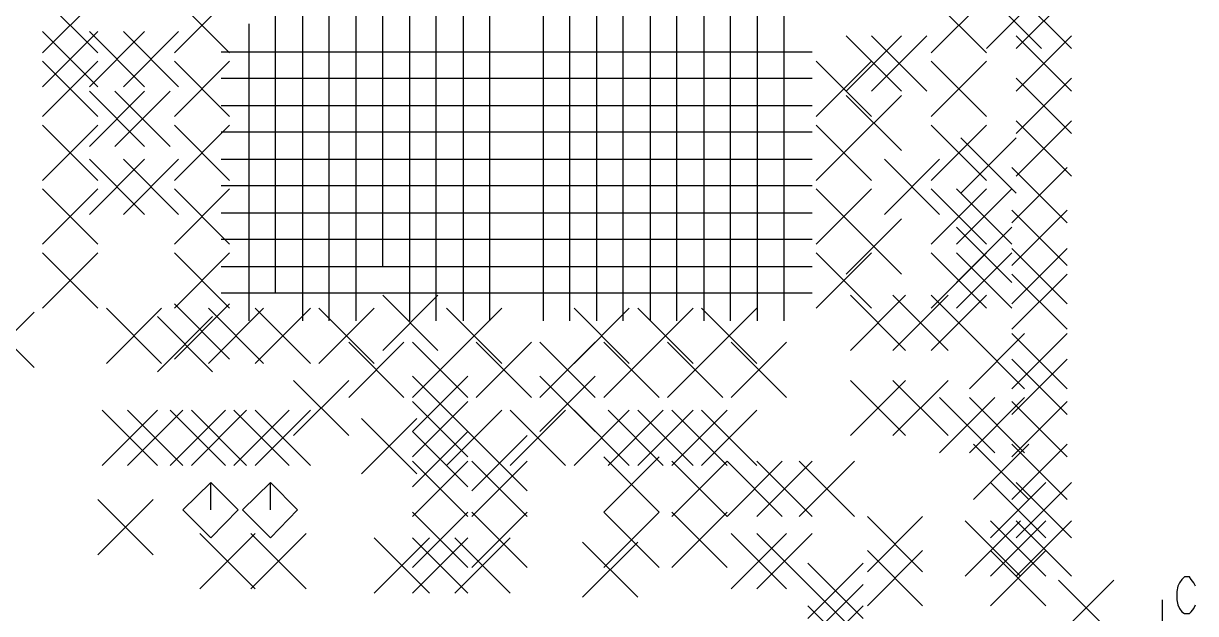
# Model space of a CAD drawing. Extents: x 11.9 to 28.1, y 10.8 to 21.2.
# Drawn here: x 20.693 to 22.071, y 15.899 to 16.592 of the extents above; entities that cross this region are included whole.
import ezdxf

# ---------------------------------------------------------------- set-up
doc = ezdxf.new("R2010")
doc.units = 0
doc.header["$MEASUREMENT"] = 0
doc.layers.add('LAYNR1', color=2, linetype='Continuous')

msp = doc.modelspace()

# ---------------------------------------------------------------- linework, layer by layer
at = {"layer": 'LAYNR1', "color": 7}
for points in [[(20.989, 16.59), (20.989, 16.655)], [(21.021, 16.59), (21.021, 16.655)], [(21.052, 16.59), (21.052, 16.655)], [(21.084, 16.59), (21.084, 16.655)], [(21.115, 16.59), (21.115, 16.655)], [(21.147, 16.59), (21.147, 16.655)], [(21.178, 16.59), (21.178, 16.655)], [(21.21, 16.59), (21.21, 16.655)], [(21.241, 16.59), (21.241, 16.655)], [(21.304, 16.59), (21.304, 16.655)], [(21.335, 16.59), (21.335, 16.655)], [(21.367, 16.59), (21.367, 16.655)], [(21.398, 16.59), (21.398, 16.655)], [(21.43, 16.59), (21.43, 16.655)], [(21.461, 16.59), (21.461, 16.655)], [(21.493, 16.59), (21.493, 16.655)], [(21.524, 16.59), (21.524, 16.655)], [(21.556, 16.59), (21.556, 16.655)], [(21.587, 16.59), (21.587, 16.655)], [(21.825, 16.563), (21.89, 16.628)], [(21.825, 16.628), (21.89, 16.563)], [(21.86, 16.563), (21.925, 16.628)], [(21.86, 16.628), (21.925, 16.563)], [(20.715, 16.558), (20.78, 16.623)], [(20.715, 16.623), (20.78, 16.558)], [(20.87, 16.558), (20.935, 16.623)], [(20.87, 16.623), (20.935, 16.558)], [(21.76, 16.558), (21.825, 16.623)], [(21.76, 16.623), (21.825, 16.558)], [(20.958, 16.527), (20.958, 16.592)], [(20.989, 16.527), (20.989, 16.592)], [(21.021, 16.527), (21.021, 16.592)], [(21.052, 16.527), (21.052, 16.592)], [(21.084, 16.527), (21.084, 16.592)], [(21.115, 16.527), (21.115, 16.592)], [(21.147, 16.527), (21.147, 16.592)], [(21.178, 16.527), (21.178, 16.592)], [(21.21, 16.527), (21.21, 16.592)], [(21.241, 16.527), (21.241, 16.592)], [(21.304, 16.527), (21.304, 16.592)], [(21.335, 16.527), (21.335, 16.592)], [(21.367, 16.527), (21.367, 16.592)], [(21.398, 16.527), (21.398, 16.592)], [(21.43, 16.527), (21.43, 16.592)], [(21.461, 16.527), (21.461, 16.592)], [(21.493, 16.527), (21.493, 16.592)], [(21.524, 16.527), (21.524, 16.592)], [(21.556, 16.527), (21.556, 16.592)], [(21.587, 16.527), (21.587, 16.592)], [(20.715, 16.518), (20.78, 16.583)], [(20.715, 16.583), (20.78, 16.518)], [(20.77, 16.518), (20.835, 16.583)], [(20.77, 16.583), (20.835, 16.518)], [(20.81, 16.518), (20.875, 16.583)], [(20.81, 16.583), (20.875, 16.518)], [(21.66, 16.513), (21.725, 16.578)], [(21.66, 16.578), (21.725, 16.513)], [(21.69, 16.513), (21.755, 16.578)], [(21.69, 16.578), (21.755, 16.513)], [(21.86, 16.513), (21.925, 16.578)], [(21.86, 16.578), (21.925, 16.513)], [(20.925, 16.559), (20.99, 16.559)], [(20.957, 16.559), (21.022, 16.559)], [(20.958, 16.495), (20.958, 16.56)], [(20.988, 16.559), (21.053, 16.559)], [(20.989, 16.495), (20.989, 16.56)], [(21.02, 16.559), (21.085, 16.559)], [(21.021, 16.495), (21.021, 16.56)], [(21.051, 16.559), (21.116, 16.559)], [(21.052, 16.495), (21.052, 16.56)], [(21.083, 16.559), (21.148, 16.559)], [(21.084, 16.495), (21.084, 16.56)], [(21.114, 16.559), (21.179, 16.559)], [(21.115, 16.495), (21.115, 16.56)], [(21.146, 16.559), (21.211, 16.559)], [(21.147, 16.495), (21.147, 16.56)], [(21.177, 16.559), (21.242, 16.559)], [(21.178, 16.495), (21.178, 16.56)], [(21.208, 16.559), (21.274, 16.559)], [(21.21, 16.495), (21.21, 16.56)], [(21.241, 16.495), (21.241, 16.56)], [(21.271, 16.559), (21.337, 16.559)], [(21.303, 16.559), (21.368, 16.559)], [(21.304, 16.495), (21.304, 16.56)], [(21.334, 16.559), (21.399, 16.559)], [(21.335, 16.495), (21.335, 16.56)], [(21.366, 16.559), (21.431, 16.559)], [(21.367, 16.495), (21.367, 16.56)], [(21.397, 16.559), (21.462, 16.559)], [(21.398, 16.495), (21.398, 16.56)], [(21.429, 16.559), (21.494, 16.559)], [(21.43, 16.495), (21.43, 16.56)], [(21.46, 16.559), (21.525, 16.559)], [(21.461, 16.495), (21.461, 16.56)], [(21.492, 16.559), (21.557, 16.559)], [(21.493, 16.495), (21.493, 16.56)], [(21.523, 16.559), (21.588, 16.559)], [(21.524, 16.495), (21.524, 16.56)], [(21.555, 16.559), (21.62, 16.559)], [(21.556, 16.495), (21.556, 16.56)], [(21.587, 16.495), (21.587, 16.56)], [(20.715, 16.483), (20.78, 16.548)], [(20.715, 16.548), (20.78, 16.483)], [(20.87, 16.483), (20.935, 16.548)], [(20.87, 16.548), (20.935, 16.483)], [(21.625, 16.483), (21.69, 16.548)], [(21.625, 16.548), (21.69, 16.483)], [(21.76, 16.483), (21.825, 16.548)], [(21.76, 16.548), (21.825, 16.483)], [(20.958, 16.464), (20.958, 16.529)], [(20.989, 16.464), (20.989, 16.529)], [(21.021, 16.464), (21.021, 16.529)], [(21.052, 16.464), (21.052, 16.529)], [(21.084, 16.464), (21.084, 16.529)], [(21.115, 16.464), (21.115, 16.529)], [(21.147, 16.464), (21.147, 16.529)], [(21.178, 16.464), (21.178, 16.529)], [(21.21, 16.464), (21.21, 16.529)], [(21.241, 16.464), (21.241, 16.529)], [(21.304, 16.464), (21.304, 16.529)], [(21.335, 16.464), (21.335, 16.529)], [(21.367, 16.464), (21.367, 16.529)], [(21.398, 16.464), (21.398, 16.529)], [(21.43, 16.464), (21.43, 16.529)], [(21.461, 16.464), (21.461, 16.529)], [(21.493, 16.464), (21.493, 16.529)], [(21.524, 16.464), (21.524, 16.529)], [(21.556, 16.464), (21.556, 16.529)], [(21.587, 16.464), (21.587, 16.529)], [(20.925, 16.528), (20.99, 16.528)], [(20.957, 16.528), (21.022, 16.528)], [(20.988, 16.528), (21.053, 16.528)], [(21.02, 16.528), (21.085, 16.528)], [(21.051, 16.528), (21.116, 16.528)], [(21.083, 16.528), (21.148, 16.528)], [(21.114, 16.528), (21.179, 16.528)], [(21.146, 16.528), (21.211, 16.528)], [(21.177, 16.528), (21.242, 16.528)], [(21.208, 16.528), (21.274, 16.528)], [(21.271, 16.528), (21.337, 16.528)], [(21.303, 16.528), (21.368, 16.528)], [(21.334, 16.528), (21.399, 16.528)], [(21.366, 16.528), (21.431, 16.528)], [(21.397, 16.528), (21.462, 16.528)], [(21.429, 16.528), (21.494, 16.528)], [(21.46, 16.528), (21.525, 16.528)], [(21.492, 16.528), (21.557, 16.528)], [(21.523, 16.528), (21.588, 16.528)], [(21.555, 16.528), (21.62, 16.528)], [(21.86, 16.463), (21.925, 16.528)], [(21.86, 16.528), (21.925, 16.463)], [(20.77, 16.448), (20.835, 16.513)], [(20.77, 16.513), (20.835, 16.448)], [(20.8, 16.448), (20.865, 16.513)], [(20.8, 16.513), (20.865, 16.448)], [(21.66, 16.443), (21.725, 16.508)], [(21.66, 16.508), (21.725, 16.443)], [(20.925, 16.496), (20.99, 16.496)], [(20.957, 16.496), (21.022, 16.496)], [(20.958, 16.432), (20.958, 16.497)], [(20.988, 16.496), (21.053, 16.496)], [(20.989, 16.432), (20.989, 16.497)], [(21.02, 16.496), (21.085, 16.496)], [(21.021, 16.432), (21.021, 16.497)], [(21.051, 16.496), (21.116, 16.496)], [(21.052, 16.432), (21.052, 16.497)], [(21.083, 16.496), (21.148, 16.496)], [(21.084, 16.432), (21.084, 16.497)], [(21.114, 16.496), (21.179, 16.496)], [(21.115, 16.432), (21.115, 16.497)], [(21.146, 16.496), (21.211, 16.496)], [(21.147, 16.432), (21.147, 16.497)], [(21.177, 16.496), (21.242, 16.496)], [(21.178, 16.432), (21.178, 16.497)], [(21.208, 16.496), (21.274, 16.496)], [(21.21, 16.432), (21.21, 16.497)], [(21.241, 16.432), (21.241, 16.497)], [(21.271, 16.496), (21.337, 16.496)], [(21.303, 16.496), (21.368, 16.496)], [(21.304, 16.432), (21.304, 16.497)], [(21.334, 16.496), (21.399, 16.496)], [(21.335, 16.432), (21.335, 16.497)], [(21.366, 16.496), (21.431, 16.496)], [(21.367, 16.432), (21.367, 16.497)], [(21.397, 16.496), (21.462, 16.496)], [(21.398, 16.432), (21.398, 16.497)], [(21.429, 16.496), (21.494, 16.496)], [(21.43, 16.432), (21.43, 16.497)], [(21.46, 16.496), (21.525, 16.496)], [(21.461, 16.432), (21.461, 16.497)], [(21.492, 16.496), (21.557, 16.496)], [(21.493, 16.432), (21.493, 16.497)], [(21.523, 16.496), (21.588, 16.496)], [(21.524, 16.432), (21.524, 16.497)], [(21.555, 16.496), (21.62, 16.496)], [(21.556, 16.432), (21.556, 16.497)], [(21.587, 16.432), (21.587, 16.497)], [(21.86, 16.413), (21.925, 16.478)], [(21.86, 16.478), (21.925, 16.413)], [(20.715, 16.408), (20.78, 16.473)], [(20.715, 16.473), (20.78, 16.408)], [(20.87, 16.408), (20.935, 16.473)], [(20.87, 16.473), (20.935, 16.408)], [(20.925, 16.465), (20.99, 16.465)], [(20.957, 16.465), (21.022, 16.465)], [(20.958, 16.401), (20.958, 16.466)], [(20.988, 16.465), (21.053, 16.465)], [(20.989, 16.401), (20.989, 16.466)], [(21.02, 16.465), (21.085, 16.465)], [(21.021, 16.401), (21.021, 16.466)], [(21.051, 16.465), (21.116, 16.465)], [(21.052, 16.401), (21.052, 16.466)], [(21.083, 16.465), (21.148, 16.465)], [(21.084, 16.401), (21.084, 16.466)], [(21.114, 16.465), (21.179, 16.465)], [(21.115, 16.401), (21.115, 16.466)], [(21.146, 16.465), (21.211, 16.465)], [(21.147, 16.401), (21.147, 16.466)], [(21.177, 16.465), (21.242, 16.465)], [(21.178, 16.401), (21.178, 16.466)], [(21.208, 16.465), (21.274, 16.465)], [(21.21, 16.401), (21.21, 16.466)], [(21.241, 16.401), (21.241, 16.466)], [(21.271, 16.465), (21.337, 16.465)], [(21.303, 16.465), (21.368, 16.465)], [(21.304, 16.401), (21.304, 16.466)], [(21.334, 16.465), (21.399, 16.465)], [(21.335, 16.401), (21.335, 16.466)], [(21.366, 16.465), (21.431, 16.465)], [(21.367, 16.401), (21.367, 16.466)], [(21.397, 16.465), (21.462, 16.465)], [(21.398, 16.401), (21.398, 16.466)], [(21.429, 16.465), (21.494, 16.465)], [(21.43, 16.401), (21.43, 16.466)], [(21.46, 16.465), (21.525, 16.465)], [(21.461, 16.401), (21.461, 16.466)], [(21.492, 16.465), (21.557, 16.465)], [(21.493, 16.401), (21.493, 16.466)], [(21.523, 16.465), (21.588, 16.465)], [(21.524, 16.401), (21.524, 16.466)], [(21.555, 16.465), (21.62, 16.465)], [(21.556, 16.401), (21.556, 16.466)], [(21.587, 16.401), (21.587, 16.466)], [(21.625, 16.408), (21.69, 16.473)], [(21.625, 16.473), (21.69, 16.408)], [(21.76, 16.408), (21.825, 16.473)], [(21.76, 16.473), (21.825, 16.408)], [(21.795, 16.393), (21.86, 16.458)], [(21.795, 16.458), (21.86, 16.393)], [(20.77, 16.368), (20.835, 16.433)], [(20.77, 16.433), (20.835, 16.368)], [(20.81, 16.368), (20.875, 16.433)], [(20.81, 16.433), (20.875, 16.368)], [(20.925, 16.433), (20.99, 16.433)], [(20.957, 16.433), (21.022, 16.433)], [(20.958, 16.369), (20.958, 16.434)], [(20.988, 16.433), (21.053, 16.433)], [(20.989, 16.369), (20.989, 16.434)], [(21.02, 16.433), (21.085, 16.433)], [(21.021, 16.369), (21.021, 16.434)], [(21.051, 16.433), (21.116, 16.433)], [(21.052, 16.369), (21.052, 16.434)], [(21.083, 16.433), (21.148, 16.433)], [(21.084, 16.369), (21.084, 16.434)], [(21.114, 16.433), (21.179, 16.433)], [(21.115, 16.369), (21.115, 16.434)], [(21.146, 16.433), (21.211, 16.433)], [(21.147, 16.369), (21.147, 16.434)], [(21.177, 16.433), (21.242, 16.433)], [(21.178, 16.369), (21.178, 16.434)], [(21.208, 16.433), (21.274, 16.433)], [(21.21, 16.369), (21.21, 16.434)], [(21.241, 16.369), (21.241, 16.434)], [(21.271, 16.433), (21.337, 16.433)], [(21.303, 16.433), (21.368, 16.433)], [(21.304, 16.369), (21.304, 16.434)], [(21.334, 16.433), (21.399, 16.433)], [(21.335, 16.369), (21.335, 16.434)], [(21.366, 16.433), (21.431, 16.433)], [(21.367, 16.369), (21.367, 16.434)], [(21.397, 16.433), (21.462, 16.433)], [(21.398, 16.369), (21.398, 16.434)], [(21.429, 16.433), (21.494, 16.433)], [(21.43, 16.369), (21.43, 16.434)], [(21.46, 16.433), (21.525, 16.433)], [(21.461, 16.369), (21.461, 16.434)], [(21.492, 16.433), (21.557, 16.433)], [(21.493, 16.369), (21.493, 16.434)], [(21.523, 16.433), (21.588, 16.433)], [(21.524, 16.369), (21.524, 16.434)], [(21.555, 16.433), (21.62, 16.433)], [(21.556, 16.369), (21.556, 16.434)], [(21.587, 16.369), (21.587, 16.434)], [(21.705, 16.368), (21.77, 16.433)], [(21.705, 16.433), (21.77, 16.368)], [(21.855, 16.358), (21.92, 16.423)], [(21.855, 16.423), (21.92, 16.358)], [(20.715, 16.333), (20.78, 16.398)], [(20.715, 16.398), (20.78, 16.333)], [(20.87, 16.333), (20.935, 16.398)], [(20.87, 16.398), (20.935, 16.333)], [(20.925, 16.402), (20.99, 16.402)], [(20.957, 16.402), (21.022, 16.402)], [(20.958, 16.338), (20.958, 16.403)], [(20.988, 16.402), (21.053, 16.402)], [(20.989, 16.338), (20.989, 16.403)], [(21.02, 16.402), (21.085, 16.402)], [(21.021, 16.338), (21.021, 16.403)], [(21.051, 16.402), (21.116, 16.402)], [(21.052, 16.338), (21.052, 16.403)], [(21.083, 16.402), (21.148, 16.402)], [(21.084, 16.338), (21.084, 16.403)], [(21.114, 16.402), (21.179, 16.402)], [(21.115, 16.338), (21.115, 16.403)], [(21.146, 16.402), (21.211, 16.402)], [(21.147, 16.338), (21.147, 16.403)], [(21.177, 16.402), (21.242, 16.402)], [(21.178, 16.338), (21.178, 16.403)], [(21.208, 16.402), (21.274, 16.402)], [(21.21, 16.338), (21.21, 16.403)], [(21.241, 16.338), (21.241, 16.403)], [(21.271, 16.402), (21.337, 16.402)], [(21.303, 16.402), (21.368, 16.402)], [(21.304, 16.338), (21.304, 16.403)], [(21.334, 16.402), (21.399, 16.402)], [(21.335, 16.338), (21.335, 16.403)], [(21.366, 16.402), (21.431, 16.402)], [(21.367, 16.338), (21.367, 16.403)], [(21.397, 16.402), (21.462, 16.402)], [(21.398, 16.338), (21.398, 16.403)], [(21.429, 16.402), (21.494, 16.402)], [(21.43, 16.338), (21.43, 16.403)], [(21.46, 16.402), (21.525, 16.402)], [(21.461, 16.338), (21.461, 16.403)], [(21.492, 16.402), (21.557, 16.402)], [(21.493, 16.338), (21.493, 16.403)], [(21.523, 16.402), (21.588, 16.402)], [(21.524, 16.338), (21.524, 16.403)], [(21.555, 16.402), (21.62, 16.402)], [(21.556, 16.338), (21.556, 16.403)], [(21.587, 16.338), (21.587, 16.403)], [(21.625, 16.333), (21.69, 16.398)], [(21.625, 16.398), (21.69, 16.333)], [(21.76, 16.333), (21.825, 16.398)], [(21.76, 16.398), (21.825, 16.333)], [(21.79, 16.333), (21.855, 16.398)], [(21.79, 16.398), (21.855, 16.333)], [(20.925, 16.37), (20.99, 16.37)], [(20.957, 16.37), (21.022, 16.37)], [(20.958, 16.306), (20.958, 16.371)], [(20.988, 16.37), (21.053, 16.37)], [(20.989, 16.306), (20.989, 16.371)], [(21.02, 16.37), (21.085, 16.37)], [(21.021, 16.306), (21.021, 16.371)], [(21.051, 16.37), (21.116, 16.37)], [(21.052, 16.306), (21.052, 16.371)], [(21.083, 16.37), (21.148, 16.37)], [(21.084, 16.306), (21.084, 16.371)], [(21.114, 16.37), (21.179, 16.37)], [(21.115, 16.306), (21.115, 16.371)], [(21.146, 16.37), (21.211, 16.37)], [(21.147, 16.306), (21.147, 16.371)], [(21.177, 16.37), (21.242, 16.37)], [(21.178, 16.306), (21.178, 16.371)], [(21.208, 16.37), (21.274, 16.37)], [(21.21, 16.306), (21.21, 16.371)], [(21.241, 16.306), (21.241, 16.371)], [(21.271, 16.37), (21.337, 16.37)], [(21.303, 16.37), (21.368, 16.37)], [(21.304, 16.306), (21.304, 16.371)], [(21.334, 16.37), (21.399, 16.37)], [(21.335, 16.306), (21.335, 16.371)], [(21.366, 16.37), (21.431, 16.37)], [(21.367, 16.306), (21.367, 16.371)], [(21.397, 16.37), (21.462, 16.37)], [(21.398, 16.306), (21.398, 16.371)], [(21.429, 16.37), (21.494, 16.37)], [(21.43, 16.306), (21.43, 16.371)], [(21.46, 16.37), (21.525, 16.37)], [(21.461, 16.306), (21.461, 16.371)], [(21.492, 16.37), (21.557, 16.37)], [(21.493, 16.306), (21.493, 16.371)], [(21.523, 16.37), (21.588, 16.37)], [(21.555, 16.37), (21.62, 16.37)], [(21.556, 16.306), (21.556, 16.371)], [(21.587, 16.306), (21.587, 16.371)], [(21.66, 16.298), (21.725, 16.363)], [(21.66, 16.363), (21.725, 16.298)], [(21.855, 16.308), (21.92, 16.373)], [(21.855, 16.373), (21.92, 16.308)], [(21.79, 16.288), (21.855, 16.353)], [(21.79, 16.353), (21.855, 16.288)], [(20.925, 16.339), (20.99, 16.339)], [(20.957, 16.339), (21.022, 16.339)], [(20.958, 16.275), (20.958, 16.34)], [(20.988, 16.339), (21.053, 16.339)], [(20.989, 16.275), (20.989, 16.34)], [(21.02, 16.339), (21.085, 16.339)], [(21.021, 16.275), (21.021, 16.34)], [(21.051, 16.339), (21.116, 16.339)], [(21.052, 16.275), (21.052, 16.34)], [(21.083, 16.339), (21.148, 16.339)], [(21.084, 16.275), (21.084, 16.34)], [(21.114, 16.339), (21.179, 16.339)], [(21.146, 16.339), (21.211, 16.339)], [(21.147, 16.275), (21.147, 16.34)], [(21.177, 16.339), (21.242, 16.339)], [(21.178, 16.275), (21.178, 16.34)], [(21.208, 16.339), (21.274, 16.339)], [(21.21, 16.275), (21.21, 16.34)], [(21.241, 16.275), (21.241, 16.34)], [(21.271, 16.339), (21.337, 16.339)], [(21.303, 16.339), (21.368, 16.339)], [(21.304, 16.275), (21.304, 16.34)], [(21.334, 16.339), (21.399, 16.339)], [(21.335, 16.275), (21.335, 16.34)], [(21.366, 16.339), (21.431, 16.339)], [(21.367, 16.275), (21.367, 16.34)], [(21.397, 16.339), (21.462, 16.339)], [(21.398, 16.275), (21.398, 16.34)], [(21.429, 16.339), (21.494, 16.339)], [(21.43, 16.275), (21.43, 16.34)], [(21.46, 16.339), (21.525, 16.339)], [(21.461, 16.275), (21.461, 16.34)], [(21.493, 16.275), (21.493, 16.34)], [(21.523, 16.339), (21.588, 16.339)], [(21.524, 16.275), (21.524, 16.34)], [(21.555, 16.339), (21.62, 16.339)], [(21.556, 16.275), (21.556, 16.34)], [(21.587, 16.275), (21.587, 16.34)], [(20.715, 16.258), (20.78, 16.323)], [(20.715, 16.323), (20.78, 16.258)], [(20.87, 16.258), (20.935, 16.323)], [(20.87, 16.323), (20.935, 16.258)], [(21.625, 16.258), (21.69, 16.323)], [(21.625, 16.323), (21.69, 16.258)], [(21.76, 16.258), (21.825, 16.323)], [(21.76, 16.323), (21.825, 16.258)], [(21.79, 16.258), (21.855, 16.323)], [(21.79, 16.323), (21.855, 16.258)], [(21.855, 16.263), (21.92, 16.328)], [(21.855, 16.328), (21.92, 16.263)], [(20.958, 16.243), (20.958, 16.308)], [(21.021, 16.243), (21.021, 16.308)], [(21.052, 16.243), (21.052, 16.308)], [(21.084, 16.243), (21.084, 16.308)], [(21.147, 16.243), (21.147, 16.308)], [(21.178, 16.243), (21.178, 16.308)], [(21.21, 16.243), (21.21, 16.308)], [(21.241, 16.243), (21.241, 16.308)], [(21.304, 16.243), (21.304, 16.308)], [(21.335, 16.243), (21.335, 16.308)], [(21.367, 16.243), (21.367, 16.308)], [(21.398, 16.243), (21.398, 16.308)], [(21.43, 16.243), (21.43, 16.308)], [(21.461, 16.243), (21.461, 16.308)], [(21.493, 16.243), (21.493, 16.308)], [(21.524, 16.243), (21.524, 16.308)], [(21.556, 16.243), (21.556, 16.308)], [(21.587, 16.243), (21.587, 16.308)], [(20.925, 16.307), (20.99, 16.307)], [(20.957, 16.307), (21.022, 16.307)], [(20.988, 16.307), (21.053, 16.307)], [(21.02, 16.307), (21.085, 16.307)], [(21.051, 16.307), (21.116, 16.307)], [(21.114, 16.307), (21.179, 16.307)], [(21.146, 16.307), (21.211, 16.307)], [(21.177, 16.307), (21.242, 16.307)], [(21.208, 16.307), (21.274, 16.307)], [(21.271, 16.307), (21.337, 16.307)], [(21.303, 16.307), (21.368, 16.307)], [(21.334, 16.307), (21.399, 16.307)], [(21.366, 16.307), (21.431, 16.307)], [(21.397, 16.307), (21.462, 16.307)], [(21.429, 16.307), (21.494, 16.307)], [(21.46, 16.307), (21.525, 16.307)], [(21.492, 16.307), (21.557, 16.307)], [(21.523, 16.307), (21.588, 16.307)], [(21.555, 16.307), (21.62, 16.307)], [(21.855, 16.233), (21.92, 16.298)], [(21.855, 16.298), (21.92, 16.233)], [(20.925, 16.276), (20.99, 16.276)], [(20.988, 16.276), (21.053, 16.276)], [(21.02, 16.276), (21.085, 16.276)], [(21.051, 16.276), (21.116, 16.276)], [(21.114, 16.276), (21.179, 16.276)], [(21.115, 16.208), (21.18, 16.273)], [(21.115, 16.273), (21.18, 16.208)], [(21.146, 16.276), (21.211, 16.276)], [(21.177, 16.276), (21.242, 16.276)], [(21.208, 16.276), (21.274, 16.276)], [(21.271, 16.276), (21.337, 16.276)], [(21.303, 16.276), (21.368, 16.276)], [(21.334, 16.276), (21.399, 16.276)], [(21.366, 16.276), (21.431, 16.276)], [(21.397, 16.276), (21.462, 16.276)], [(21.429, 16.276), (21.494, 16.276)], [(21.46, 16.276), (21.525, 16.276)], [(21.492, 16.276), (21.557, 16.276)], [(21.523, 16.276), (21.588, 16.276)], [(21.555, 16.276), (21.62, 16.276)], [(21.665, 16.208), (21.73, 16.273)], [(21.665, 16.273), (21.73, 16.208)], [(21.715, 16.208), (21.78, 16.273)], [(21.715, 16.273), (21.78, 16.208)], [(21.76, 16.208), (21.825, 16.273)], [(21.76, 16.273), (21.825, 16.208)], [(20.64, 16.188), (20.705, 16.253)], [(20.64, 16.253), (20.705, 16.188)], [(20.79, 16.193), (20.855, 16.258)], [(20.79, 16.258), (20.855, 16.193)], [(20.87, 16.198), (20.935, 16.263)], [(20.87, 16.263), (20.935, 16.198)], [(20.91, 16.193), (20.975, 16.258)], [(20.91, 16.258), (20.975, 16.193)], [(20.965, 16.193), (21.03, 16.258)], [(20.965, 16.258), (21.03, 16.193)], [(21.04, 16.193), (21.105, 16.258)], [(21.04, 16.258), (21.105, 16.193)], [(21.19, 16.193), (21.255, 16.258)], [(21.19, 16.258), (21.255, 16.193)], [(21.34, 16.193), (21.405, 16.258)], [(21.34, 16.258), (21.405, 16.193)], [(21.415, 16.193), (21.48, 16.258)], [(21.415, 16.258), (21.48, 16.193)], [(21.49, 16.193), (21.555, 16.258)], [(21.49, 16.258), (21.555, 16.193)], [(20.85, 16.183), (20.915, 16.248)], [(20.85, 16.248), (20.915, 16.183)], [(21.805, 16.163), (21.87, 16.228)], [(21.805, 16.228), (21.87, 16.163)], [(21.855, 16.163), (21.92, 16.228)], [(21.855, 16.228), (21.92, 16.163)], [(21.075, 16.153), (21.14, 16.218)], [(21.075, 16.218), (21.14, 16.153)], [(21.15, 16.153), (21.215, 16.218)], [(21.15, 16.218), (21.215, 16.153)], [(21.225, 16.153), (21.29, 16.218)], [(21.225, 16.218), (21.29, 16.153)], [(21.3, 16.153), (21.365, 16.218)], [(21.3, 16.218), (21.365, 16.153)], [(21.375, 16.153), (21.44, 16.218)], [(21.375, 16.218), (21.44, 16.153)], [(21.45, 16.153), (21.515, 16.218)], [(21.45, 16.218), (21.515, 16.153)], [(21.525, 16.153), (21.59, 16.218)], [(21.525, 16.218), (21.59, 16.153)], [(21.855, 16.133), (21.92, 16.198)], [(21.855, 16.198), (21.92, 16.133)], [(21.01, 16.108), (21.075, 16.173)], [(21.01, 16.173), (21.075, 16.108)], [(21.15, 16.113), (21.215, 16.178)], [(21.15, 16.178), (21.215, 16.113)], [(21.3, 16.113), (21.365, 16.178)], [(21.3, 16.178), (21.365, 16.113)], [(21.665, 16.108), (21.73, 16.173)], [(21.665, 16.173), (21.73, 16.108)], [(21.715, 16.108), (21.78, 16.173)], [(21.715, 16.173), (21.78, 16.108)], [(21.15, 16.083), (21.215, 16.148)], [(21.15, 16.148), (21.215, 16.083)], [(21.77, 16.088), (21.835, 16.153)], [(21.77, 16.153), (21.835, 16.088)], [(21.805, 16.088), (21.87, 16.153)], [(21.805, 16.153), (21.87, 16.088)], [(21.855, 16.083), (21.92, 16.148)], [(21.855, 16.148), (21.92, 16.083)], [(20.785, 16.073), (20.85, 16.138)], [(20.785, 16.138), (20.85, 16.073)], [(20.815, 16.073), (20.88, 16.138)], [(20.815, 16.138), (20.88, 16.073)], [(20.865, 16.073), (20.93, 16.138)], [(20.865, 16.138), (20.93, 16.073)], [(20.89, 16.073), (20.955, 16.138)], [(20.89, 16.138), (20.955, 16.073)], [(20.94, 16.073), (21.005, 16.138)], [(20.94, 16.138), (21.005, 16.073)], [(20.965, 16.073), (21.03, 16.138)], [(20.965, 16.138), (21.03, 16.073)], [(21.19, 16.073), (21.255, 16.138)], [(21.19, 16.138), (21.255, 16.073)], [(21.265, 16.073), (21.33, 16.138)], [(21.265, 16.138), (21.33, 16.073)], [(21.34, 16.073), (21.405, 16.138)], [(21.34, 16.138), (21.405, 16.073)], [(21.38, 16.073), (21.445, 16.138)], [(21.38, 16.138), (21.445, 16.073)], [(21.415, 16.073), (21.48, 16.138)], [(21.415, 16.138), (21.48, 16.073)], [(21.455, 16.073), (21.52, 16.138)], [(21.455, 16.138), (21.52, 16.073)], [(21.49, 16.073), (21.555, 16.138)], [(21.49, 16.138), (21.555, 16.073)], [(21.09, 16.063), (21.155, 16.128)], [(21.09, 16.128), (21.155, 16.063)], [(21.15, 16.048), (21.215, 16.113)], [(21.15, 16.113), (21.215, 16.048)], [(21.22, 16.043), (21.285, 16.108)], [(21.22, 16.108), (21.285, 16.043)], [(21.81, 16.033), (21.875, 16.098)], [(21.81, 16.098), (21.875, 16.033)], [(21.855, 16.033), (21.92, 16.098)], [(21.855, 16.098), (21.92, 16.033)], [(21.15, 16.013), (21.215, 16.078)], [(21.15, 16.078), (21.215, 16.013)], [(21.22, 16.013), (21.285, 16.078)], [(21.22, 16.078), (21.285, 16.013)], [(21.375, 16.018), (21.44, 16.083)], [(21.375, 16.083), (21.44, 16.018)], [(21.455, 16.013), (21.52, 16.078)], [(21.455, 16.078), (21.52, 16.013)], [(21.52, 16.013), (21.585, 16.078)], [(21.52, 16.078), (21.585, 16.013)], [(21.555, 16.013), (21.62, 16.078)], [(21.555, 16.078), (21.62, 16.013)], [(21.605, 16.013), (21.67, 16.078)], [(21.605, 16.078), (21.67, 16.013)], [(20.913, 16.053), (20.88, 16.021)], [(20.945, 16.021), (20.913, 16.053)], [(20.913, 16.021), (20.913, 16.053)], [(20.983, 16.053), (20.95, 16.021)], [(21.015, 16.021), (20.983, 16.053)], [(20.983, 16.021), (20.983, 16.053)], [(21.83, 15.988), (21.895, 16.053)], [(21.83, 16.053), (21.895, 15.988)], [(21.86, 15.988), (21.925, 16.053)], [(21.86, 16.053), (21.925, 15.988)], [(20.78, 15.968), (20.845, 16.033)], [(20.78, 16.033), (20.845, 15.968)], [(20.88, 16.021), (20.913, 15.988)], [(20.913, 15.988), (20.945, 16.021)], [(20.95, 16.021), (20.983, 15.988)], [(20.983, 15.988), (21.015, 16.021)], [(21.15, 15.953), (21.215, 16.018)], [(21.15, 16.018), (21.215, 15.953)], [(21.22, 15.953), (21.285, 16.018)], [(21.22, 16.018), (21.285, 15.953)], [(21.375, 15.953), (21.44, 16.018)], [(21.375, 16.018), (21.44, 15.953)], [(21.455, 15.953), (21.52, 16.018)], [(21.455, 16.018), (21.52, 15.953)], [(21.685, 15.948), (21.75, 16.013)], [(21.685, 16.013), (21.75, 15.948)], [(21.8, 15.943), (21.865, 16.008)], [(21.8, 16.008), (21.865, 15.943)], [(21.83, 15.943), (21.895, 16.008)], [(21.83, 16.008), (21.895, 15.943)], [(21.86, 15.943), (21.925, 16.008)], [(21.86, 16.008), (21.925, 15.943)], [(20.9, 15.928), (20.965, 15.993)], [(20.9, 15.993), (20.965, 15.928)], [(20.96, 15.928), (21.025, 15.993)], [(20.96, 15.993), (21.025, 15.928)], [(21.525, 15.928), (21.59, 15.993)], [(21.525, 15.993), (21.59, 15.928)], [(21.555, 15.928), (21.62, 15.993)], [(21.555, 15.993), (21.62, 15.928)], [(21.105, 15.923), (21.17, 15.988)], [(21.105, 15.988), (21.17, 15.923)], [(21.15, 15.923), (21.215, 15.988)], [(21.15, 15.988), (21.215, 15.923)], [(21.2, 15.923), (21.265, 15.988)], [(21.2, 15.988), (21.265, 15.923)], [(21.35, 15.918), (21.415, 15.983)], [(21.35, 15.983), (21.415, 15.918)], [(21.685, 15.908), (21.75, 15.973)], [(21.685, 15.973), (21.75, 15.908)], [(21.83, 15.908), (21.895, 15.973)], [(21.83, 15.973), (21.895, 15.908)], [(21.615, 15.893), (21.68, 15.958)], [(21.615, 15.958), (21.68, 15.893)], [(21.91, 15.873), (21.975, 15.938)], [(21.91, 15.938), (21.975, 15.873)], [(22.071, 15.931), (22.069, 15.935), (22.066, 15.939), (22.064, 15.942), (22.058, 15.942), (22.055, 15.939), (22.052, 15.935), (22.05, 15.931)], [(21.615, 15.868), (21.68, 15.933)], [(21.615, 15.933), (21.68, 15.868)], [(22.05, 15.931), (22.049, 15.925), (22.049, 15.915)], [(21.615, 15.843), (21.68, 15.908)], [(21.615, 15.908), (21.68, 15.843)], [(22.032, 15.85), (22.032, 15.915)], [(22.049, 15.915), (22.05, 15.909), (22.052, 15.905), (22.055, 15.901), (22.058, 15.899)], [(22.064, 15.899), (22.066, 15.901), (22.069, 15.905), (22.071, 15.909)], [(22.058, 15.899), (22.064, 15.899)]]:
    msp.add_lwpolyline(points, dxfattribs=at)

doc.saveas('drawing.dxf')
